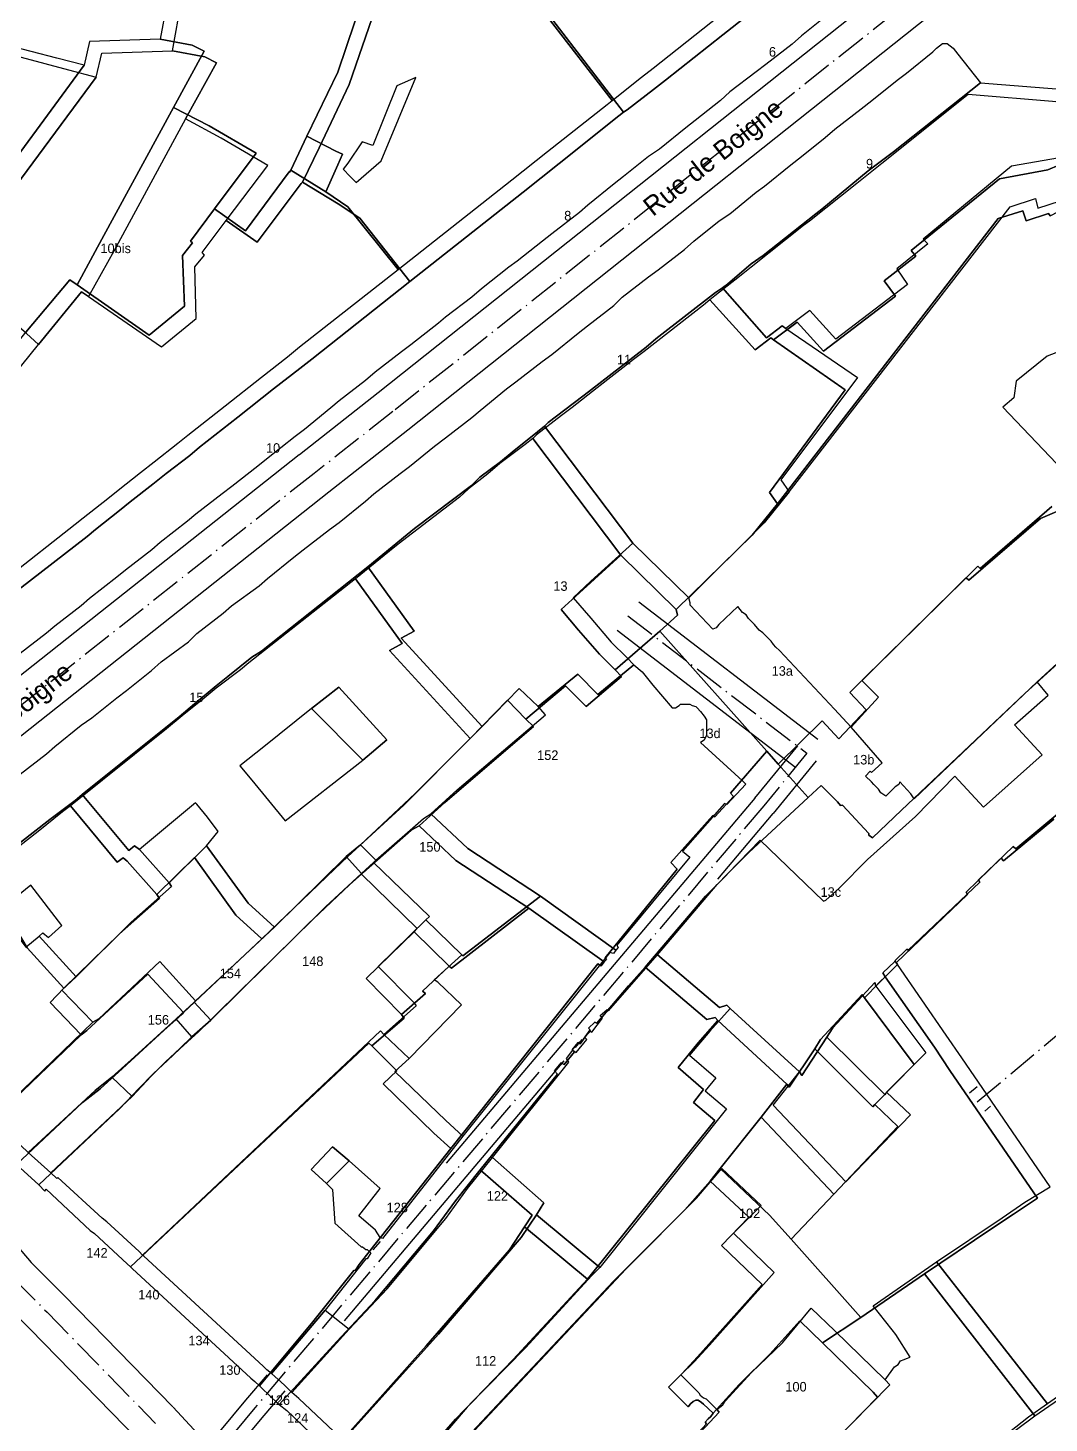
# Model space of a CAD drawing. Header units: metres. Extents: x 1927837 to 1929083, y 4266568 to 4267119.
# Drawn here: x 1927948.6 to 1928034.2, y 4266882.8 to 4266999.7 of the extents above; entities that cross this region are included whole.
import ezdxf
from ezdxf.enums import TextEntityAlignment as Align

# ---------------------------------------------------------------- set-up
doc = ezdxf.new("R2010")
doc.units = ezdxf.units.M
doc.linetypes.add('DASHDOT', pattern=[3.556, 2.54, -0.508, 0, -0.508])
for name, color, linetype in [('BAT_BATI', 8, 'CONTINUOUS'), ('CAD_LIMITE', 94, 'CONTINUOUS'), ('TXT_ADRESSE', 8, 'CONTINUOUS'), ('TXT_VOIE', 7, 'CONTINUOUS'), ('VOI_AXE', 1, 'DASHDOT'), ('VOI_BORDURE', 7, 'CONTINUOUS')]:
    doc.layers.add(name, color=color, linetype=linetype)

msp = doc.modelspace()

# ---------------------------------------------------------------- linework, layer by layer
at = {"layer": 'BAT_BATI'}
for points in [[(1928012.95, 4267026.69), (1928018.34, 4267014.77), (1928017.13, 4267007.27), (1928010.62, 4267002.17), (1928006.82, 4266999.17), (1928002.01, 4266995.37), (1928001.01, 4266994.57), (1927998.8, 4266992.87), (1927998.5, 4266992.67), (1927989.51, 4267004.39), (1928004.13, 4267016.89), (1928009.74, 4267023.99), (1928012.55, 4267027.49)], [(1927975.49, 4266995), (1927977.69, 4267001.4), (1927984.9, 4267003.8), (1927985.3, 4267003.9), (1927989.51, 4267004.39), (1927998.5, 4266992.67), (1927998.1, 4266992.37), (1927993.09, 4266988.38), (1927990.09, 4266985.98), (1927980.58, 4266978.48), (1927976.38, 4266983.79), (1927974.58, 4266984.99), (1927971.58, 4266986.8), (1927972.98, 4266989.7)], [(1927960.68, 4266997.81), (1927963.38, 4266997.31), (1927964.38, 4266996.81), (1927961.77, 4266992.11), (1927955.76, 4266981.01), (1927953.65, 4266977.21), (1927953.05, 4266977.61), (1927949.45, 4266973.21), (1927948.45, 4266974.11), (1927943.45, 4266978.42), (1927941.54, 4266976.72), (1927941.64, 4266975.41), (1927940.24, 4266973.81), (1927937.94, 4266975.72), (1927942.35, 4266980.42), (1927945.55, 4266983.82), (1927954.27, 4266995.62), (1927954.77, 4266997.62)], [(1927951.97, 4266996.22), (1927954.27, 4266995.62), (1927945.55, 4266983.82), (1927942.05, 4266987.22), (1927939.95, 4266989.43), (1927939.75, 4266989.63), (1927945.06, 4266996.33), (1927944.66, 4266996.53), (1927945.57, 4266997.93)], [(1927976.08, 4266986.79), (1927978.18, 4266988.59), (1927981.09, 4266995.59), (1927979.49, 4266994.89), (1927977.48, 4266989.89), (1927976.58, 4266990.19), (1927975.38, 4266988.39), (1927974.98, 4266987.89), (1927975.58, 4266987.29)], [(1928014.1, 4266976.05), (1928012.1, 4266974.55), (1928011.8, 4266974.75), (1928010.49, 4266973.75), (1928006.79, 4266977.96), (1928007.2, 4266978.26), (1928009.2, 4266979.95), (1928010.2, 4266980.65), (1928014.61, 4266984.15), (1928015.11, 4266984.55), (1928019.01, 4266987.75), (1928021.12, 4266989.35), (1928028.43, 4266995.15), (1928035.83, 4266994.54), (1928036.93, 4266992.04), (1928037.83, 4266990.04), (1928035.03, 4266988.84), (1928031.02, 4266988.14), (1928023.61, 4266982.04), (1928024.01, 4266981.64), (1928021.41, 4266979.54), (1928022.31, 4266978.24), (1928016.3, 4266973.64)], [(1927999.27, 4266956.55), (1927991.87, 4266966.36), (1927992.17, 4266966.66), (1927994.28, 4266968.26), (1927995.18, 4266968.96), (1927997.28, 4266970.56), (1928000.39, 4266972.96), (1928001.19, 4266973.66), (1928006.19, 4266977.56), (1928006.79, 4266977.96), (1928010.49, 4266973.75), (1928011.8, 4266974.75), (1928012.1, 4266974.55), (1928018.1, 4266970.44), (1928011.68, 4266961.84), (1928012.38, 4266960.84), (1928010.28, 4266958.24), (1928003.97, 4266951.94)], [(1927989.75, 4266944.35), (1927986.64, 4266941.15), (1927979.85, 4266948.56), (1927980.95, 4266949.16), (1927977.05, 4266954.56), (1927980.36, 4266957.26), (1927980.96, 4266957.76), (1927985.76, 4266961.36), (1927986.46, 4266962.06), (1927988.17, 4266963.36), (1927989.17, 4266964.16), (1927991.27, 4266965.86), (1927991.87, 4266966.36), (1927999.27, 4266956.55), (1927995.76, 4266953.35), (1927994.26, 4266951.95), (1927995.76, 4266950.24), (1927997.46, 4266948.24), (1927998.76, 4266946.94), (1927999.36, 4266946.34), (1927996.35, 4266943.84), (1927994.66, 4266945.54), (1927991.35, 4266942.84)], [(1927963.52, 4266931.16), (1927964.52, 4266932.36), (1927963.62, 4266933.56), (1927962.72, 4266934.66), (1927962.62, 4266934.76), (1927957.91, 4266930.86), (1927957.51, 4266931.17), (1927957.01, 4266930.77), (1927953.11, 4266935.47), (1927961.23, 4266941.97), (1927962.53, 4266943.07), (1927964.33, 4266944.57), (1927965.33, 4266945.37), (1927967.34, 4266946.97), (1927968.14, 4266947.47), (1927977.05, 4266954.56), (1927980.95, 4266949.16), (1927979.85, 4266948.56), (1927986.64, 4266941.15), (1927981.03, 4266935.55), (1927976.43, 4266931.25), (1927975.23, 4266930.25), (1927969.22, 4266924.35), (1927967.02, 4266926.35)], [(1927991.54, 4266926.93), (1927985.43, 4266930.94), (1927982.33, 4266933.84), (1927984.54, 4266935.84), (1927991.95, 4266942.14), (1927991.35, 4266942.84), (1927994.66, 4266945.54), (1927996.35, 4266943.84), (1927999.36, 4266946.34), (1928000.06, 4266945.74), (1928000.96, 4266944.63), (1928002.56, 4266942.73), (1928002.86, 4266942.73), (1928003.16, 4266942.93), (1928003.26, 4266943.03), (1928003.56, 4266943.03), (1928003.76, 4266943.03), (1928004.06, 4266943.03), (1928004.26, 4266942.93), (1928004.56, 4266942.83), (1928004.66, 4266942.73), (1928004.96, 4266942.43), (1928005.26, 4266942.03), (1928005.46, 4266941.73), (1928005.46, 4266941.43), (1928005.46, 4266941.13), (1928005.46, 4266940.83), (1928005.46, 4266940.53), (1928005.46, 4266940.43), (1928005.26, 4266940.03), (1928004.96, 4266939.83), (1928008.46, 4266936.62), (1928008.76, 4266936.32), (1928007.15, 4266934.62), (1928006.95, 4266934.72), (1928003.45, 4266930.72), (1928004.05, 4266930.22), (1927997.94, 4266922.82), (1927998.04, 4266922.62), (1927997.84, 4266922.42)], [(1927978.64, 4266940.05), (1927974.64, 4266944.46), (1927972.33, 4266942.66), (1927968.33, 4266939.46), (1927966.33, 4266937.86), (1927967.33, 4266936.66), (1927970.12, 4266933.25), (1927976.63, 4266938.35)], [(1927972.33, 4266942.66), (1927974.64, 4266944.46), (1927978.64, 4266940.05), (1927976.63, 4266938.35)], [(1927949.5, 4266923.57), (1927949.8, 4266923.87), (1927950.3, 4266923.47), (1927951.4, 4266924.47), (1927948.8, 4266927.87), (1927947.6, 4266926.87), (1927945.5, 4266929.58), (1927946.5, 4266930.38), (1927946.7, 4266930.48), (1927950.41, 4266933.37), (1927952.51, 4266934.97), (1927953.11, 4266935.47), (1927957.01, 4266930.77), (1927957.51, 4266931.17), (1927957.91, 4266930.86), (1927960.41, 4266928.06), (1927960.61, 4266927.76), (1927957.21, 4266924.76), (1927952.6, 4266920.16)], [(1927984.93, 4266922.03), (1927981.93, 4266924.94), (1927982.23, 4266925.24), (1927977.53, 4266929.75), (1927977.73, 4266929.95), (1927981.73, 4266933.44), (1927982.33, 4266933.84), (1927985.43, 4266930.94), (1927991.54, 4266926.93), (1927985.03, 4266921.93)], [(1927959.61, 4266921.46), (1927954.5, 4266916.66), (1927954, 4266916.36), (1927951.4, 4266919.06), (1927952.6, 4266920.16), (1927957.21, 4266924.76), (1927960.61, 4266927.76), (1927960.41, 4266928.06), (1927963.52, 4266931.16), (1927967.02, 4266926.35), (1927969.22, 4266924.35), (1927962.6, 4266918.15)], [(1927975.23, 4266930.25), (1927976.43, 4266931.25), (1927977.73, 4266929.95), (1927977.53, 4266929.75), (1927976.53, 4266928.85)], [(1927942.98, 4266911.16), (1927937.08, 4266917.47), (1927934.78, 4266919.88), (1927934.18, 4266920.48), (1927935.39, 4266921.48), (1927937.49, 4266923.18), (1927938.29, 4266923.78), (1927944, 4266928.38), (1927944.5, 4266928.78), (1927945.5, 4266929.58), (1927947.6, 4266926.87), (1927946.6, 4266926.07), (1927946.1, 4266925.67), (1927948.4, 4266922.67), (1927949.5, 4266923.57), (1927952.6, 4266920.16), (1927951.4, 4266919.06), (1927954, 4266916.36), (1927945.58, 4266908.26)], [(1927957.88, 4266897.14), (1927955.18, 4266899.64), (1927954.78, 4266899.94), (1927951.08, 4266903.35), (1927950.98, 4266903.25), (1927950.48, 4266903.75), (1927957.29, 4266910.15), (1927958.9, 4266911.85), (1927960.1, 4266913.05), (1927961.3, 4266914.15), (1927962.3, 4266915.15), (1927963.9, 4266916.55), (1927973.52, 4266926.05), (1927976.53, 4266928.85), (1927977.53, 4266929.75), (1927982.23, 4266925.24), (1927981.93, 4266924.94), (1927977.92, 4266921.04), (1927980.92, 4266918.03), (1927981.12, 4266917.73), (1927978.41, 4266915.33), (1927978.11, 4266915.63), (1927958.18, 4266896.84)], [(1927983.61, 4266908.12), (1927979.31, 4266912.23), (1927980.51, 4266913.33), (1927984.92, 4266917.83), (1927982.92, 4266919.73), (1927982.62, 4266919.93), (1927984.93, 4266922.03), (1927985.03, 4266921.93), (1927991.54, 4266926.93), (1927997.84, 4266922.42), (1927997.64, 4266922.12), (1927997.34, 4266922.22), (1927985.01, 4266906.82)], [(1927954, 4266916.36), (1927954.5, 4266916.66), (1927959.61, 4266921.46), (1927962.6, 4266918.15), (1927962.5, 4266918.05), (1927961, 4266916.65), (1927957.5, 4266913.45), (1927955.59, 4266911.75), (1927954.19, 4266910.65), (1927948.58, 4266905.45), (1927945.58, 4266908.26)], [(1927991.21, 4266900.21), (1927991.81, 4266901.21), (1927987.51, 4266905.02), (1927993.92, 4266913.02), (1927993.72, 4266913.32), (1927994.23, 4266914.02), (1927994.52, 4266913.82), (1927995.43, 4266914.92), (1927995.23, 4266915.12), (1927995.73, 4266915.62), (1927995.83, 4266915.52), (1927996.73, 4266916.72), (1927996.53, 4266916.92), (1927997.13, 4266917.42), (1927997.23, 4266917.32), (1927999.94, 4266920.42), (1928001.34, 4266922.02), (1928006.54, 4266917.61), (1928007.14, 4266917.81), (1928007.44, 4266917.51), (1928005.74, 4266915.61), (1928004.03, 4266913.61), (1928006.23, 4266911.7), (1928005.33, 4266910.6), (1928007.13, 4266909.1), (1927996.51, 4266895.8)], [(1928015.54, 4266915.1), (1928016.04, 4266915.9), (1928019.55, 4266919.7), (1928019.65, 4266919.4), (1928023.85, 4266913.79), (1928020.54, 4266910.49), (1928020.44, 4266910.29)], [(1927961, 4266916.65), (1927962.5, 4266918.05), (1927963.9, 4266916.55), (1927962.3, 4266915.15)], [(1927968.58, 4266887.22), (1927968.28, 4266887.52), (1927958.28, 4266896.74), (1927958.18, 4266896.84), (1927978.11, 4266915.63), (1927978.41, 4266915.33), (1927980.51, 4266913.33), (1927979.31, 4266912.23), (1927983.61, 4266908.12), (1927985.01, 4266906.82), (1927978.3, 4266898.22), (1927978.1, 4266898.32), (1927977.7, 4266898.92), (1927976.3, 4266900.12), (1927978.1, 4266902.42), (1927975.5, 4266904.73), (1927974.1, 4266905.93), (1927972.3, 4266904.03), (1927973.6, 4266902.83), (1927974.1, 4266902.33), (1927974.3, 4266899.52), (1927976.5, 4266897.52), (1927976.6, 4266897.52), (1927976.9, 4266897.32), (1927977, 4266897.32), (1927977.3, 4266897.02), (1927977, 4266896.52), (1927976.9, 4266896.52), (1927973.49, 4266892.22), (1927968.98, 4266886.92)], [(1928011.03, 4266909.4), (1928013.24, 4266912.2), (1928013.44, 4266911.9), (1928015.54, 4266915.1), (1928020.44, 4266910.29), (1928020.54, 4266910.49), (1928022.54, 4266908.59), (1928017.13, 4266902.99)], [(1927950.48, 4266903.75), (1927948.58, 4266905.45), (1927954.19, 4266910.65), (1927955.59, 4266911.75), (1927957.29, 4266910.15)], [(1927972.3, 4266904.03), (1927974.1, 4266905.93), (1927975.5, 4266904.73), (1927973.6, 4266902.83)], [(1927974.68, 4266881.61), (1927971.28, 4266884.82), (1927970.68, 4266885.32), (1927975.49, 4266890.62), (1927978.69, 4266894.02), (1927983.6, 4266899.92), (1927985.41, 4266902.42), (1927987.51, 4266905.02), (1927991.81, 4266901.21), (1927991.21, 4266900.21), (1927989.91, 4266898.31), (1927982.99, 4266890.21), (1927974.98, 4266881.31)], [(1927978.88, 4266877.5), (1927974.98, 4266881.31), (1927982.99, 4266890.21), (1927989.91, 4266898.31), (1927991.21, 4266900.21), (1927996.51, 4266895.8), (1927995.81, 4266895.1), (1927990.3, 4266889.1), (1927985.39, 4266884.1), (1927983.09, 4266881.4), (1927979.28, 4266877.3)], [(1928016.01, 4266881.07), (1928020.82, 4266885.97), (1928020.42, 4266886.37), (1928021.22, 4266887.47), (1928021.52, 4266887.67), (1928021.72, 4266887.97), (1928022.02, 4266888.07), (1928022.22, 4266888.17), (1928022.52, 4266888.27), (1928021.32, 4266890.17), (1928021.02, 4266890.57), (1928019.42, 4266892.58), (1928024.73, 4266896.27), (1928034.03, 4266884.36), (1928032.43, 4266883.26), (1928029.92, 4266881.26), (1928029.22, 4266880.76), (1928022.51, 4266874.86)], [(1927970.08, 4266885.92), (1927968.98, 4266886.92), (1927973.49, 4266892.22), (1927975.49, 4266890.62), (1927970.68, 4266885.32)], [(1928016.22, 4266890.48), (1928020.42, 4266886.37), (1928020.82, 4266885.97), (1928016.01, 4266881.07), (1928012.4, 4266877.37), (1928009.3, 4266874.47), (1928007.8, 4266875.68), (1928007.4, 4266875.98), (1928007.3, 4266877.88), (1928006.1, 4266878.88), (1928002.9, 4266875.08), (1928005.09, 4266873.08), (1927995.88, 4266861.98), (1927989.98, 4266867.29), (1927994.39, 4266872.09), (1928000.9, 4266878.68), (1928001.4, 4266878.18), (1928006.51, 4266883.68), (1928006.31, 4266883.88), (1928006.81, 4266884.28), (1928007.01, 4266884.58), (1928009.21, 4266886.98), (1928011.82, 4266889.48), (1928014.22, 4266892.38)]]:
    msp.add_lwpolyline(points, close=True, dxfattribs=at)
for points in [[(1927947.83, 4266952.69), (1927953.53, 4266957.09), (1927954.24, 4266957.69), (1927956.24, 4266959.29), (1927957.14, 4266959.99), (1927959.04, 4266961.49), (1927960.14, 4266962.39), (1927962.15, 4266963.89), (1927962.95, 4266964.59), (1927966.15, 4266967.09), (1927969.16, 4266969.48), (1927971.36, 4266971.18), (1927972.36, 4266971.98), (1927980.58, 4266978.48), (1927990.09, 4266985.98), (1927993.09, 4266988.38), (1927998.1, 4266992.37), (1927998.5, 4266992.67), (1927998.8, 4266992.87), (1928001.01, 4266994.57), (1928002.01, 4266995.37), (1928006.82, 4266999.17), (1928010.62, 4267002.17)], [(1928015.52, 4267000.76), (1928013.42, 4266999.07), (1928012.62, 4266998.37), (1928010.42, 4266996.67), (1928009.61, 4266996.07), (1928007.41, 4266994.37), (1928006.61, 4266993.67), (1928004.51, 4266991.97), (1928003.71, 4266991.37), (1928001.5, 4266989.57), (1928000.6, 4266988.97), (1927998.5, 4266987.27), (1927997.7, 4266986.67), (1927995.49, 4266984.87), (1927994.79, 4266984.27), (1927992.49, 4266982.47), (1927991.69, 4266981.87), (1927989.58, 4266980.17), (1927988.88, 4266979.67), (1927986.58, 4266977.87), (1927985.78, 4266977.17), (1927983.57, 4266975.48), (1927982.97, 4266974.98), (1927980.67, 4266973.18), (1927979.87, 4266972.58), (1927977.67, 4266970.88), (1927976.86, 4266970.18), (1927974.66, 4266968.48), (1927973.96, 4266967.88), (1927971.76, 4266966.08), (1927970.96, 4266965.48), (1927968.55, 4266963.58), (1927967.85, 4266962.98), (1927965.65, 4266961.28), (1927964.85, 4266960.68), (1927962.64, 4266958.98), (1927961.94, 4266958.38), (1927959.64, 4266956.58), (1927958.94, 4266955.98), (1927956.73, 4266954.28), (1927956.03, 4266953.68), (1927953.73, 4266951.89), (1927953.03, 4266951.28), (1927950.83, 4266949.59), (1927950.12, 4266948.99), (1927947.92, 4266947.29)], [(1927977.69, 4267001.4), (1927975.49, 4266995), (1927972.98, 4266989.7), (1927971.58, 4266986.8), (1927971.48, 4266986.69), (1927967.77, 4266981.79), (1927965.17, 4266983.6), (1927968.68, 4266988.2), (1927964.77, 4266990.5), (1927961.77, 4266992.11), (1927964.38, 4266996.81), (1927963.38, 4266997.31), (1927960.68, 4266997.81), (1927961.18, 4267000.62)], [(1927947.91, 4266937.18), (1927950.11, 4266938.88), (1927950.82, 4266939.48), (1927953.02, 4266941.28), (1927953.92, 4266941.88), (1927956.02, 4266943.58), (1927956.82, 4266944.18), (1927958.93, 4266945.87), (1927959.73, 4266946.58), (1927962.03, 4266948.27), (1927962.73, 4266948.97), (1927964.94, 4266950.67), (1927965.64, 4266951.27), (1927967.94, 4266952.97), (1927968.64, 4266953.57), (1927970.85, 4266955.37), (1927971.65, 4266955.97), (1927973.85, 4266957.67), (1927974.65, 4266958.27), (1927976.85, 4266960.07), (1927977.56, 4266960.67), (1927979.76, 4266962.37), (1927980.56, 4266962.97), (1927982.66, 4266964.67), (1927983.57, 4266965.37), (1927985.77, 4266967.07), (1927986.47, 4266967.67), (1927988.67, 4266969.47), (1927989.47, 4266970.07), (1927991.68, 4266971.76), (1927992.48, 4266972.36), (1927994.68, 4266974.16), (1927995.48, 4266974.76), (1927997.69, 4266976.46), (1927998.39, 4266977.16), (1928000.59, 4266978.86), (1928001.39, 4266979.46), (1928003.6, 4266981.16), (1928004.4, 4266981.86), (1928006.5, 4266983.56), (1928007.4, 4266984.16), (1928009.6, 4266985.96), (1928010.31, 4266986.46), (1928012.51, 4266988.26), (1928013.41, 4266988.96), (1928015.41, 4266990.56), (1928016.22, 4266991.26), (1928018.42, 4266992.96), (1928019.32, 4266993.66), (1928021.42, 4266995.35), (1928022.22, 4266995.95), (1928024.43, 4266997.75), (1928024.73, 4266998.05), (1928025.23, 4266998.45), (1928025.63, 4266998.45), (1928026.13, 4266998.05), (1928026.53, 4266997.55), (1928028.43, 4266995.15), (1928021.12, 4266989.35), (1928019.01, 4266987.75), (1928015.11, 4266984.55), (1928014.61, 4266984.15), (1928010.2, 4266980.65), (1928009.2, 4266979.95), (1928007.2, 4266978.26), (1928006.79, 4266977.96), (1928006.19, 4266977.56), (1928001.19, 4266973.66), (1928000.39, 4266972.96), (1927997.28, 4266970.56), (1927995.18, 4266968.96), (1927994.28, 4266968.26), (1927992.17, 4266966.66), (1927991.87, 4266966.36), (1927991.27, 4266965.86), (1927989.17, 4266964.16), (1927988.17, 4266963.36), (1927986.46, 4266962.06), (1927985.76, 4266961.36), (1927980.96, 4266957.76), (1927980.36, 4266957.26), (1927977.05, 4266954.56), (1927968.14, 4266947.47), (1927967.34, 4266946.97), (1927965.33, 4266945.37), (1927964.33, 4266944.57), (1927962.53, 4266943.07), (1927961.23, 4266941.97), (1927953.11, 4266935.47), (1927952.51, 4266934.97), (1927950.41, 4266933.37), (1927946.7, 4266930.48)], [(1927947.34, 4266970.61), (1927949.45, 4266973.21), (1927953.05, 4266977.61), (1927953.65, 4266977.21), (1927959.75, 4266973), (1927962.66, 4266975.39), (1927962.56, 4266979.7), (1927963.36, 4266980.7), (1927963.16, 4266980.9), (1927965.17, 4266983.6), (1927967.77, 4266981.79), (1927971.48, 4266986.69), (1927971.58, 4266986.8), (1927974.58, 4266984.99), (1927976.38, 4266983.79), (1927980.58, 4266978.48), (1927972.36, 4266971.98), (1927971.36, 4266971.18), (1927969.16, 4266969.48), (1927966.15, 4266967.09), (1927962.95, 4266964.59), (1927962.15, 4266963.89), (1927960.14, 4266962.39), (1927959.04, 4266961.49), (1927957.14, 4266959.99), (1927956.24, 4266959.29), (1927954.24, 4266957.69), (1927953.53, 4266957.09), (1927947.83, 4266952.69)], [(1928034.4, 4266959.61), (1928028.39, 4266954.42), (1928028.19, 4266954.62), (1928018.47, 4266945.02), (1928019.87, 4266943.62), (1928017.57, 4266941.12), (1928016.17, 4266942.62), (1928011.57, 4266947.53), (1928011.27, 4266947.83), (1928011.07, 4266948.03), (1928010.87, 4266948.33), (1928010.37, 4266948.83), (1928010.17, 4266949.03), (1928009.87, 4266949.23), (1928009.47, 4266949.73), (1928009.17, 4266950.03), (1928008.97, 4266950.23), (1928008.77, 4266950.53), (1928008.47, 4266950.73), (1928008.07, 4266951.23), (1928006.47, 4266949.73), (1928006.27, 4266949.43), (1928005.97, 4266949.33), (1928004.07, 4266951.34), (1928004.07, 4266951.54), (1928003.97, 4266951.94), (1928010.28, 4266958.24), (1928012.38, 4266960.84), (1928030.92, 4266984.74), (1928033.02, 4266985.44), (1928033.22, 4266984.64), (1928035.12, 4266985.23)], [(1928044.12, 4266976.12), (1928034.01, 4266972.23), (1928031.41, 4266970.13), (1928031.21, 4266968.73), (1928030.3, 4266967.93), (1928034.8, 4266963.22)], [(1928039.9, 4266951.1), (1928033.18, 4266944.9), (1928022.87, 4266935.11), (1928022.57, 4266935.51), (1928021.67, 4266936.51), (1928021.57, 4266936.31), (1928021.27, 4266936.11), (1928021.07, 4266935.91), (1928020.87, 4266935.71), (1928020.67, 4266935.51), (1928020.47, 4266935.31), (1928020.07, 4266935.61), (1928019.87, 4266935.91), (1928019.67, 4266936.11), (1928019.47, 4266936.31), (1928019.27, 4266936.51), (1928018.77, 4266937.01), (1928019.17, 4266937.41), (1928019.27, 4266937.31), (1928020.17, 4266938.11), (1928017.57, 4266941.12), (1928019.87, 4266943.62), (1928018.47, 4266945.02), (1928028.19, 4266954.62), (1928028.39, 4266954.42), (1928034.4, 4266959.61)], [(1928035.58, 4266934.39), (1928031.37, 4266930.9), (1928031.17, 4266931.1), (1928028.26, 4266928.3), (1928028.37, 4266928.1), (1928022.36, 4266922.4), (1928022.25, 4266922.5), (1928021.25, 4266921.5), (1928021.45, 4266921.2), (1928021.05, 4266920.8), (1928020.05, 4266919.8), (1928019.65, 4266919.4), (1928019.55, 4266919.7), (1928016.04, 4266915.9), (1928015.54, 4266915.1), (1928013.44, 4266911.9), (1928013.24, 4266912.2), (1928007.44, 4266917.51), (1928007.14, 4266917.81), (1928006.54, 4266917.61), (1928001.34, 4266922.02), (1928006.35, 4266927.92), (1928009.95, 4266931.62), (1928015.25, 4266926.51), (1928015.45, 4266926.61), (1928016.56, 4266927.61), (1928018.96, 4266930.01), (1928022.97, 4266933.61), (1928026.27, 4266937), (1928028.67, 4266934.4), (1928033.58, 4266938.8), (1928031.28, 4266941.3), (1928034.08, 4266943.8), (1928033.18, 4266944.9), (1928039.9, 4266951.1)], [(1928038.73, 4266887.66), (1928034.03, 4266884.36), (1928024.73, 4266896.27), (1928030.24, 4266899.97), (1928032.14, 4266901.27), (1928034.25, 4266902.57), (1928026.85, 4266913.39), (1928025.55, 4266915.29), (1928021.45, 4266921.2), (1928021.25, 4266921.5), (1928022.25, 4266922.5), (1928022.36, 4266922.4), (1928028.37, 4266928.1), (1928028.26, 4266928.3), (1928031.17, 4266931.1), (1928031.37, 4266930.9), (1928035.58, 4266934.39)], [(1927984.29, 4266880.3), (1927998.71, 4266895.7), (1928004.62, 4266901.6), (1928006.73, 4266904.1), (1928010.02, 4266900.99), (1928007.72, 4266898.69), (1928011.12, 4266895.39), (1928005.71, 4266889.29), (1928004.41, 4266887.89), (1928003.31, 4266886.79), (1928004.81, 4266885.28), (1928004.91, 4266885.08), (1928005.21, 4266884.88), (1928005.41, 4266884.78), (1928006.31, 4266883.88), (1928006.51, 4266883.68), (1928001.4, 4266878.18)]]:
    msp.add_lwpolyline(points, dxfattribs=at)
at = {"layer": 'CAD_LIMITE'}
for points in [[(1928008.75, 4267024.99), (1928003.16, 4267017.92), (1927988.47, 4267005.42), (1927997.55, 4266993.65), (1927997.8, 4266993.86), (1928000, 4266995.6), (1928000.99, 4266996.38), (1928005.82, 4267000.2), (1928009.6, 4267003.17), (1928016.1, 4267008.29), (1928017.37, 4267015.79), (1928011.89, 4267027.72), (1928011.53, 4267028.51), (1928008.75, 4267024.99)], [(1927988.47, 4267005.42), (1927984.29, 4267004.88), (1927983.89, 4267004.76), (1927976.66, 4267002.35), (1927974.53, 4266996.04), (1927971.95, 4266990.67), (1927974.38, 4266989.42), (1927974.93, 4266989.15), (1927974.54, 4266988.27), (1927973.54, 4266986), (1927975.37, 4266984.74), (1927979.6, 4266979.49), (1927989.13, 4266987.01), (1927992.13, 4266989.37), (1927997.13, 4266993.33), (1927997.55, 4266993.65), (1927988.47, 4267005.42)], [(1927960.18, 4267001.65), (1927959.65, 4266998.8), (1927962.33, 4266998.3), (1927963.33, 4266997.79), (1927960.78, 4266993.06), (1927963.77, 4266991.52), (1927967.69, 4266989.24), (1927964.21, 4266984.56), (1927966.8, 4266982.74), (1927970.45, 4266987.67), (1927970.49, 4266987.64), (1927970.59, 4266987.81), (1927971.95, 4266990.67), (1927974.53, 4266996.04), (1927976.66, 4267002.35)], [(1927944.95, 4266969.82), (1927946.36, 4266971.62), (1927948.39, 4266974.24), (1927952.09, 4266978.61), (1927952.7, 4266978.19), (1927954.77, 4266982.02), (1927960.78, 4266993.06), (1927963.33, 4266997.79), (1927962.33, 4266998.3), (1927959.65, 4266998.8), (1927953.73, 4266998.61), (1927953.28, 4266996.61), (1927944.55, 4266984.78), (1927941.33, 4266981.4), (1927936.93, 4266976.76), (1927939.21, 4266974.79), (1927944.95, 4266969.82)], [(1927938.99, 4266990.38), (1927941.09, 4266988.26), (1927944.55, 4266984.78), (1927953.28, 4266996.61), (1927951, 4266997.21), (1927944.51, 4266998.89), (1927943.69, 4266997.54), (1927944.09, 4266997.31), (1927938.76, 4266990.62), (1927938.99, 4266990.38)], [(1928005.74, 4266976.94), (1928009.53, 4266972.75), (1928010.85, 4266973.76), (1928011.07, 4266973.58), (1928013.06, 4266975.08), (1928015.26, 4266972.64), (1928021.28, 4266977.24), (1928020.35, 4266978.53), (1928023, 4266980.61), (1928022.62, 4266981.08), (1928030.02, 4266987.09), (1928034.06, 4266987.83), (1928036.84, 4266989.03), (1928035.92, 4266991.05), (1928034.79, 4266993.55), (1928027.38, 4266994.17), (1928020.16, 4266988.37), (1928018.04, 4266986.71), (1928014.07, 4266983.54), (1928013.59, 4266983.18), (1928009.19, 4266979.69), (1928008.22, 4266978.91), (1928006.15, 4266977.28), (1928005.74, 4266976.94)], [(1927960.78, 4266993.06), (1927954.77, 4266982.02), (1927952.7, 4266978.19), (1927958.74, 4266973.99), (1927961.7, 4266976.4), (1927961.53, 4266980.66), (1927962.35, 4266981.73), (1927962.19, 4266981.87), (1927964.21, 4266984.56), (1927967.69, 4266989.24), (1927963.77, 4266991.52), (1927960.78, 4266993.06)], [(1927971.95, 4266990.67), (1927970.59, 4266987.81), (1927973.54, 4266986), (1927974.54, 4266988.27), (1927974.93, 4266989.15), (1927974.38, 4266989.42), (1927971.95, 4266990.67)], [(1928038.18, 4266986.03), (1928036.84, 4266989.03), (1928034.06, 4266987.83), (1928030.02, 4266987.09), (1928022.62, 4266981.08), (1928023, 4266980.61), (1928020.35, 4266978.53), (1928021.28, 4266977.24), (1928015.26, 4266972.64), (1928013.06, 4266975.08), (1928011.07, 4266973.58), (1928017.07, 4266969.39), (1928010.72, 4266960.79), (1928011.4, 4266959.84), (1928029.9, 4266983.76), (1928031.97, 4266984.41), (1928032.25, 4266983.57), (1928034.13, 4266984.18), (1928034.27, 4266983.99), (1928038.18, 4266986.03)], [(1927946.85, 4266953.67), (1927952.52, 4266958.13), (1927953.19, 4266958.67), (1927955.25, 4266960.28), (1927956.14, 4266960.99), (1927958, 4266962.45), (1927959.14, 4266963.35), (1927961.13, 4266964.91), (1927961.97, 4266965.58), (1927965.11, 4266968.06), (1927968.14, 4266970.46), (1927970.31, 4266972.16), (1927971.34, 4266972.99), (1927979.6, 4266979.49), (1927975.37, 4266984.74), (1927973.54, 4266986), (1927970.59, 4266987.81), (1927970.49, 4266987.64), (1927970.45, 4266987.67), (1927966.8, 4266982.74), (1927964.21, 4266984.56), (1927962.19, 4266981.87), (1927962.35, 4266981.73), (1927961.53, 4266980.66), (1927961.7, 4266976.4), (1927958.74, 4266973.99), (1927952.7, 4266978.19), (1927952.09, 4266978.61), (1927948.39, 4266974.24)], [(1928034.27, 4266983.99), (1928034.13, 4266984.18), (1928032.25, 4266983.57), (1928031.97, 4266984.41), (1928029.9, 4266983.76), (1928011.4, 4266959.84), (1928009.27, 4266957.22), (1928002.91, 4266950.97), (1928003.02, 4266950.51), (1928001.54, 4266949.16), (1928010.52, 4266939.1)], [(1928011.4, 4266959.84), (1928010.72, 4266960.79), (1928017.07, 4266969.39), (1928011.07, 4266973.58), (1928010.85, 4266973.76), (1928009.53, 4266972.75), (1928005.74, 4266976.94), (1928005.21, 4266976.5), (1928000.23, 4266972.62), (1927999.34, 4266971.95), (1927996.28, 4266969.57), (1927994.18, 4266967.91), (1927993.3, 4266967.25), (1927991.21, 4266965.63), (1927990.89, 4266965.32), (1927998.26, 4266955.52), (1928002.91, 4266950.97), (1928009.27, 4266957.22), (1928011.4, 4266959.84)], [(1927990.3, 4266941.79), (1927993.64, 4266944.58), (1927995.36, 4266942.83), (1927998.33, 4266945.37), (1927997.78, 4266945.92), (1927996.49, 4266947.24), (1927994.73, 4266949.25), (1927993.27, 4266950.98), (1927994.79, 4266952.38), (1927998.26, 4266955.52), (1927990.89, 4266965.32), (1927990.26, 4266964.82), (1927988.11, 4266963.21), (1927987.12, 4266962.34), (1927985.5, 4266961.08), (1927984.73, 4266960.4), (1927979.97, 4266956.74), (1927979.31, 4266956.22), (1927976.03, 4266953.54), (1927979.95, 4266948.11), (1927978.88, 4266947.53), (1927985.63, 4266940.17), (1927988.76, 4266943.36), (1927990.3, 4266941.79)], [(1928010.52, 4266939.1), (1928011.47, 4266938), (1928015.14, 4266941.65), (1928016.53, 4266940.13), (1928018.84, 4266942.56), (1928017.47, 4266944.01), (1928027.21, 4266953.62), (1928027.43, 4266953.44), (1928033.44, 4266958.61), (1928042.94, 4266962.7)], [(1928042.94, 4266962.7), (1928033.44, 4266958.61), (1928027.43, 4266953.44), (1928027.21, 4266953.62), (1928017.47, 4266944.01), (1928018.84, 4266942.56), (1928016.53, 4266940.13), (1928015.14, 4266941.65), (1928011.47, 4266938)], [(1928002.91, 4266950.97), (1927998.26, 4266955.52), (1927994.79, 4266952.38), (1927993.27, 4266950.98), (1927994.73, 4266949.25), (1927996.49, 4266947.24), (1927997.78, 4266945.92), (1928001.54, 4266949.16), (1928003.02, 4266950.51), (1928002.91, 4266950.97)], [(1927985.63, 4266940.17), (1927978.88, 4266947.53), (1927979.95, 4266948.11), (1927976.03, 4266953.54), (1927967.09, 4266946.5), (1927966.38, 4266945.92), (1927964.33, 4266944.38), (1927963.33, 4266943.53), (1927961.49, 4266942.06), (1927960.19, 4266940.96), (1927952.12, 4266934.52), (1927956.04, 4266929.79), (1927956.55, 4266930.16), (1927956.87, 4266929.88), (1927959.37, 4266927.07), (1927962.53, 4266930.19), (1927965.98, 4266925.34), (1927968.16, 4266923.36), (1927974.26, 4266929.2), (1927975.38, 4266930.26), (1927980.07, 4266934.57), (1927985.63, 4266940.17)], [(1928010.52, 4266939.1), (1928001.54, 4266949.16), (1927997.78, 4266945.92), (1927998.33, 4266945.37), (1927995.36, 4266942.83), (1927993.64, 4266944.58), (1927990.3, 4266941.79), (1927990.94, 4266941.16), (1927983.51, 4266934.79), (1927981.36, 4266932.84), (1927984.43, 4266929.92), (1927990.55, 4266925.92), (1927996.86, 4266921.43), (1927997.07, 4266921.63), (1927996.95, 4266921.77), (1928003, 4266929.19), (1928002.46, 4266929.75), (1928005.98, 4266933.71), (1928006.14, 4266933.6), (1928007.7, 4266935.3), (1928007.45, 4266935.58), (1928010.52, 4266939.1)], [(1928038.89, 4266950.09), (1928032.16, 4266943.95), (1928021.81, 4266934.15), (1928019.36, 4266931.82), (1928019.07, 4266932.05), (1928019.07, 4266932.18), (1928016.86, 4266934.56), (1928016.69, 4266934.53), (1928016.44, 4266934.86), (1928015.06, 4266936.23), (1928013.96, 4266935.22), (1928008.99, 4266930.6), (1928005.37, 4266926.93), (1928000.31, 4266920.99), (1928005.49, 4266916.6), (1928006.17, 4266916.77), (1928006.4, 4266916.52)], [(1928011.47, 4266938), (1928013.96, 4266935.22), (1928015.06, 4266936.23), (1928016.44, 4266934.86), (1928016.69, 4266934.53), (1928016.86, 4266934.56), (1928019.07, 4266932.18), (1928019.07, 4266932.05), (1928019.36, 4266931.82), (1928021.81, 4266934.15), (1928032.16, 4266943.95), (1928038.89, 4266950.09)], [(1927949.48, 4266902.74), (1927956.26, 4266909.12), (1927957.85, 4266910.82), (1927959.1, 4266912.07), (1927960.27, 4266913.15), (1927961.31, 4266914.14), (1927962.88, 4266915.59), (1927972.48, 4266925.02), (1927975.53, 4266927.88), (1927976.54, 4266928.78), (1927976.69, 4266928.96), (1927980.69, 4266932.47), (1927981.36, 4266932.84), (1927983.51, 4266934.79), (1927990.94, 4266941.16), (1927990.3, 4266941.79), (1927988.76, 4266943.36), (1927985.63, 4266940.17), (1927980.07, 4266934.57), (1927975.38, 4266930.26), (1927974.26, 4266929.2), (1927968.16, 4266923.36), (1927961.61, 4266917.17), (1927961.49, 4266917.04), (1927959.96, 4266915.67), (1927956.49, 4266912.49), (1927954.62, 4266910.77), (1927953.14, 4266909.63), (1927947.61, 4266904.44), (1927949.48, 4266902.74)], [(1928010.52, 4266939.1), (1928007.45, 4266935.58), (1928007.7, 4266935.3), (1928006.14, 4266933.6), (1928005.98, 4266933.71), (1928002.46, 4266929.75), (1928003, 4266929.19), (1927996.95, 4266921.77), (1927997.07, 4266921.63), (1927996.86, 4266921.43), (1927996.63, 4266921.1), (1927996.35, 4266921.25), (1927984.03, 4266905.79), (1927977.25, 4266897.23), (1927976.33, 4266896.04), (1927976.02, 4266895.57), (1927975.89, 4266895.56), (1927972.44, 4266891.25), (1927967.98, 4266885.88), (1927969.02, 4266884.88), (1927969.63, 4266884.3), (1927974.47, 4266889.6), (1927977.64, 4266893.01), (1927982.56, 4266898.88), (1927984.4, 4266901.39), (1927986.48, 4266903.99), (1927992.95, 4266912.02), (1927992.7, 4266912.29), (1927993.26, 4266912.96), (1927993.53, 4266912.81), (1927994.39, 4266913.87), (1927994.18, 4266914.06), (1927994.68, 4266914.66), (1927994.85, 4266914.56), (1927995.71, 4266915.73), (1927995.55, 4266915.87), (1927996.08, 4266916.36), (1927996.26, 4266916.3), (1927998.9, 4266919.42), (1928000.31, 4266920.99), (1928005.37, 4266926.93), (1928008.99, 4266930.6), (1928013.96, 4266935.22), (1928011.47, 4266938), (1928010.52, 4266939.1)], [(1927951.56, 4266919.21), (1927956.23, 4266923.78), (1927959.59, 4266926.73), (1927959.37, 4266927.07), (1927956.87, 4266929.88), (1927956.55, 4266930.16), (1927956.04, 4266929.79), (1927952.12, 4266934.52), (1927951.47, 4266934.02), (1927949.43, 4266932.37), (1927945.67, 4266929.45), (1927945.51, 4266929.33), (1927944.46, 4266928.57), (1927946.55, 4266925.91), (1927948.51, 4266922.59), (1927951.56, 4266919.21)], [(1927976.54, 4266928.78), (1927981.2, 4266924.22), (1927980.94, 4266923.95), (1927983.89, 4266921.06), (1927984.06, 4266920.91), (1927990.55, 4266925.92), (1927984.43, 4266929.92), (1927981.36, 4266932.84), (1927980.69, 4266932.47), (1927976.69, 4266928.96), (1927976.54, 4266928.78)], [(1928006.4, 4266916.52), (1928012.18, 4266911.17), (1928012.39, 4266910.93), (1928014.52, 4266914.14), (1928015, 4266914.92), (1928018.5, 4266918.68), (1928018.69, 4266918.4), (1928019.06, 4266918.78), (1928020.02, 4266919.77), (1928020.43, 4266920.17), (1928020.22, 4266920.5), (1928021.23, 4266921.47), (1928021.35, 4266921.34), (1928027.33, 4266927.08), (1928027.23, 4266927.28), (1928030.15, 4266930.11), (1928030.35, 4266929.9), (1928034.58, 4266933.38)], [(1928034.58, 4266933.38), (1928030.35, 4266929.9), (1928030.15, 4266930.11), (1928027.23, 4266927.28), (1928027.33, 4266927.08), (1928021.35, 4266921.34), (1928021.23, 4266921.47), (1928020.22, 4266920.5), (1928020.43, 4266920.17)], [(1927968.16, 4266923.36), (1927965.98, 4266925.34), (1927962.53, 4266930.19), (1927959.37, 4266927.07), (1927959.59, 4266926.73), (1927956.23, 4266923.78), (1927951.56, 4266919.21), (1927950.43, 4266918.03), (1927953.04, 4266915.32), (1927953.49, 4266915.68), (1927958.61, 4266920.4), (1927961.61, 4266917.17), (1927968.16, 4266923.36)], [(1927944.59, 4266907.24), (1927953.04, 4266915.32), (1927950.43, 4266918.03), (1927951.56, 4266919.21), (1927948.51, 4266922.59), (1927946.55, 4266925.91), (1927944.46, 4266928.57), (1927943.46, 4266927.75), (1927943.01, 4266927.39), (1927937.29, 4266922.79), (1927936.51, 4266922.18), (1927934.38, 4266920.45), (1927933.2, 4266919.51), (1927933.77, 4266918.92), (1927936.1, 4266916.42), (1927941.97, 4266910.16), (1927944.59, 4266907.24)], [(1927949.48, 4266902.74), (1927949.97, 4266902.21), (1927950.1, 4266902.38), (1927953.79, 4266898.9), (1927954.15, 4266898.65), (1927956.87, 4266896.1), (1927957.17, 4266895.85), (1927977.13, 4266914.61), (1927977.38, 4266914.38), (1927980.1, 4266916.72), (1927979.88, 4266917), (1927976.91, 4266920.04), (1927980.94, 4266923.95), (1927981.2, 4266924.22), (1927976.54, 4266928.78), (1927975.53, 4266927.88), (1927972.48, 4266925.02), (1927962.88, 4266915.59), (1927961.31, 4266914.14), (1927960.27, 4266913.15), (1927959.1, 4266912.07), (1927957.85, 4266910.82), (1927956.26, 4266909.12), (1927949.48, 4266902.74)], [(1927984.03, 4266905.79), (1927996.35, 4266921.25), (1927996.63, 4266921.1), (1927996.86, 4266921.43), (1927990.55, 4266925.92), (1927984.06, 4266920.91), (1927983.89, 4266921.06), (1927981.63, 4266918.98), (1927981.88, 4266918.78), (1927979.88, 4266917), (1927980.1, 4266916.72), (1927977.38, 4266914.38), (1927979.48, 4266912.28), (1927978.34, 4266911.19), (1927982.6, 4266907.07), (1927984.03, 4266905.79)], [(1927983.89, 4266921.06), (1927980.94, 4266923.95), (1927976.91, 4266920.04), (1927979.88, 4266917), (1927981.88, 4266918.78), (1927981.63, 4266918.98), (1927983.89, 4266921.06)], [(1928006.4, 4266916.52), (1928006.17, 4266916.77), (1928005.49, 4266916.6), (1928000.31, 4266920.99), (1927998.9, 4266919.42), (1927996.26, 4266916.3), (1927996.08, 4266916.36), (1927995.55, 4266915.87), (1927995.71, 4266915.73), (1927994.85, 4266914.56), (1927994.68, 4266914.66), (1927994.18, 4266914.06), (1927994.39, 4266913.87), (1927993.53, 4266912.81), (1927993.26, 4266912.96), (1927992.7, 4266912.29), (1927992.95, 4266912.02), (1927986.48, 4266903.99), (1927990.84, 4266900.19), (1927990.2, 4266899.21), (1927995.48, 4266894.83), (1928006.16, 4266908.13), (1928004.36, 4266909.63), (1928005.21, 4266910.73), (1928003.07, 4266912.58), (1928004.75, 4266914.64), (1928006.4, 4266916.52)], [(1927961.61, 4266917.17), (1927958.61, 4266920.4), (1927953.49, 4266915.68), (1927953.04, 4266915.32), (1927944.59, 4266907.24), (1927947.61, 4266904.44), (1927953.14, 4266909.63), (1927954.62, 4266910.77), (1927956.49, 4266912.49), (1927959.96, 4266915.67), (1927961.49, 4266917.04), (1927961.61, 4266917.17)], [(1928018.69, 4266918.4), (1928022.87, 4266912.82), (1928019.57, 4266909.47), (1928021.49, 4266907.61), (1928016.12, 4266901.96), (1928012.54, 4266898.17), (1928018.39, 4266891.6), (1928023.72, 4266895.26), (1928029.28, 4266899), (1928031.18, 4266900.27), (1928033.21, 4266901.61), (1928025.86, 4266912.33), (1928024.56, 4266914.28), (1928020.43, 4266920.17), (1928020.02, 4266919.77), (1928019.06, 4266918.78), (1928018.69, 4266918.4)], [(1928020.43, 4266920.17), (1928024.56, 4266914.28), (1928025.86, 4266912.33), (1928033.21, 4266901.61), (1928031.18, 4266900.27), (1928029.28, 4266899), (1928023.72, 4266895.26), (1928032.97, 4266883.35), (1928037.74, 4266886.67)], [(1928014.52, 4266914.14), (1928019.39, 4266909.27), (1928019.57, 4266909.47), (1928022.87, 4266912.82), (1928018.69, 4266918.4), (1928018.5, 4266918.68), (1928015, 4266914.92), (1928014.52, 4266914.14)], [(1928006.4, 4266916.52), (1928004.75, 4266914.64), (1928003.07, 4266912.58), (1928005.21, 4266910.73), (1928004.36, 4266909.63), (1928006.16, 4266908.13), (1927995.48, 4266894.83), (1927994.78, 4266894.06), (1927989.25, 4266888.08), (1927984.42, 4266883.08), (1927982.06, 4266880.39), (1927978.23, 4266876.26), (1927979.24, 4266875.2), (1927979.65, 4266875.59), (1927979.75, 4266875.5), (1927983.24, 4266879.29), (1927997.66, 4266894.66), (1928003.63, 4266900.62), (1928005.75, 4266903.05), (1928006.6, 4266904.09), (1928010.02, 4266908.4), (1928012.18, 4266911.17), (1928006.4, 4266916.52)], [(1927984.03, 4266905.79), (1927982.6, 4266907.07), (1927978.34, 4266911.19), (1927979.48, 4266912.28), (1927977.38, 4266914.38), (1927977.13, 4266914.61), (1927957.17, 4266895.85), (1927957.31, 4266895.72), (1927967.26, 4266886.51), (1927967.59, 4266886.23), (1927967.98, 4266885.88), (1927972.44, 4266891.25), (1927975.89, 4266895.56), (1927976.02, 4266895.57), (1927976.33, 4266896.04), (1927977.25, 4266897.23), (1927984.03, 4266905.79)], [(1928012.18, 4266911.17), (1928010.02, 4266908.4), (1928016.12, 4266901.96), (1928021.49, 4266907.61), (1928019.57, 4266909.47), (1928019.39, 4266909.27), (1928014.52, 4266914.14), (1928012.39, 4266910.93), (1928012.18, 4266911.17)], [(1928010.02, 4266908.4), (1928006.6, 4266904.09), (1928010.74, 4266900.19), (1928012.54, 4266898.17), (1928016.12, 4266901.96), (1928010.02, 4266908.4)], [(1927969.63, 4266884.3), (1927970.26, 4266883.8), (1927973.62, 4266880.59), (1927973.99, 4266880.28), (1927981.94, 4266889.24), (1927988.94, 4266897.27), (1927990.2, 4266899.21), (1927990.84, 4266900.19), (1927986.48, 4266903.99), (1927984.4, 4266901.39), (1927982.56, 4266898.88), (1927977.64, 4266893.01), (1927974.47, 4266889.6), (1927969.63, 4266884.3)], [(1928018.39, 4266891.6), (1928012.54, 4266898.17), (1928010.74, 4266900.19), (1928006.6, 4266904.09), (1928005.75, 4266903.05), (1928008.99, 4266900.02), (1928006.72, 4266897.64), (1928010.12, 4266894.38), (1928004.69, 4266888.31), (1928003.39, 4266886.87), (1928002.27, 4266885.76), (1928003.8, 4266884.22), (1928003.9, 4266884.12), (1928004.1, 4266884.36), (1928004.33, 4266884.56), (1928004.55, 4266884.66), (1928004.76, 4266884.67), (1928005.02, 4266884.49), (1928005.2, 4266884.34), (1928006.01, 4266883.57), (1928008.2, 4266885.99), (1928010.77, 4266888.52), (1928013.26, 4266891.34), (1928015.18, 4266889.49), (1928018.39, 4266891.6)], [(1928005.46, 4266882.68), (1928005.33, 4266882.84), (1928005.59, 4266883.1), (1928005.81, 4266883.31), (1928006.01, 4266883.57), (1928005.2, 4266884.34), (1928005.02, 4266884.49), (1928004.76, 4266884.67), (1928004.55, 4266884.66), (1928004.33, 4266884.56), (1928004.1, 4266884.36), (1928003.9, 4266884.12), (1928003.8, 4266884.22), (1928002.27, 4266885.76), (1928003.39, 4266886.87), (1928004.69, 4266888.31), (1928010.12, 4266894.38), (1928006.72, 4266897.64), (1928008.99, 4266900.02), (1928005.75, 4266903.05), (1928003.63, 4266900.62), (1927997.66, 4266894.66), (1927983.24, 4266879.29)], [(1927990.2, 4266899.21), (1927988.94, 4266897.27), (1927981.94, 4266889.24), (1927973.99, 4266880.28), (1927977.88, 4266876.52), (1927978.23, 4266876.26), (1927982.06, 4266880.39), (1927984.42, 4266883.08), (1927989.25, 4266888.08), (1927994.78, 4266894.06), (1927995.48, 4266894.83), (1927990.2, 4266899.21)], [(1928023.72, 4266895.26), (1928018.39, 4266891.6), (1928015.18, 4266889.49), (1928019.41, 4266885.35), (1928019.79, 4266884.93), (1928015.04, 4266880.05), (1928021.55, 4266873.86), (1928028.26, 4266879.73), (1928028.92, 4266880.28), (1928031.44, 4266882.22), (1928032.97, 4266883.35), (1928023.72, 4266895.26)], [(1928006.01, 4266883.57), (1928005.81, 4266883.31), (1928005.59, 4266883.1), (1928005.33, 4266882.84), (1928005.46, 4266882.68), (1928000.42, 4266877.23), (1927999.88, 4266877.72), (1927993.38, 4266871.06), (1927988.98, 4266866.27), (1927994.89, 4266860.94), (1927995.28, 4266860.59), (1928008.34, 4266873.47), (1928011.44, 4266876.32), (1928015.04, 4266880.05), (1928019.79, 4266884.93), (1928019.41, 4266885.35), (1928015.18, 4266889.49), (1928013.26, 4266891.34), (1928010.77, 4266888.52), (1928008.2, 4266885.99), (1928006.01, 4266883.57)]]:
    msp.add_lwpolyline(points, dxfattribs=at)
at = {"layer": 'VOI_AXE'}
for points in [[(1928032.85, 4267010.26), (1927979.16, 4266967.57)], [(1927979.16, 4266967.57), (1927972.55, 4266962.38)], [(1927972.55, 4266962.38), (1927920.27, 4266920.99)], [(1927998.86, 4266950.44), (1928013.86, 4266938.92)], [(1928013.86, 4266938.92), (1928010.26, 4266934.52)], [(1928010.26, 4266934.52), (1927967.58, 4266884.02), (1927963.07, 4266878.62)], [(1928028.15, 4266909.68), (1928042.67, 4266921.88)], [(1927943.67, 4266899.15), (1927947.37, 4266894.85), (1927950.17, 4266892.04)], [(1927950.17, 4266892.04), (1927959.27, 4266882.73)]]:
    msp.add_lwpolyline(points, dxfattribs=at)
at = {"layer": 'VOI_BORDURE'}
for points in [[(1928031.6, 4267011.82), (1927977.92, 4266969.14)], [(1928034.09, 4267008.69), (1927980.41, 4266966.01)], [(1927977.93, 4266969.15), (1927971.32, 4266963.95)], [(1927980.4, 4266966), (1927973.79, 4266960.8)], [(1927971.31, 4266963.94), (1927919.03, 4266922.56)], [(1927973.8, 4266960.81), (1927921.52, 4266919.42)], [(1927999.78, 4266951.63), (1928014.78, 4266940.11)], [(1927997.95, 4266949.25), (1928012.95, 4266937.73)], [(1928013.09, 4266939.55), (1928009.48, 4266935.15)], [(1928014.64, 4266938.28), (1928011.03, 4266933.88)], [(1928009.49, 4266935.16), (1927983.63, 4266904.56)], [(1928011.02, 4266933.87), (1928006.36, 4266928.36)], [(1927995, 4266914.92), (1927994.43, 4266914.24)], [(1927993.49, 4266913.13), (1927975.07, 4266891.34)], [(1928027.5, 4266910.45), (1928028.13, 4266910.98)], [(1928028.79, 4266908.92), (1928029.27, 4266909.32)], [(1927945.19, 4266900.46), (1927948.84, 4266896.21), (1927951.59, 4266893.45)], [(1927942.16, 4266897.85), (1927945.85, 4266893.54), (1927945.96, 4266893.43), (1927948.75, 4266890.63)], [(1927978.08, 4266897.99), (1927977.47, 4266897.27)], [(1927951.6, 4266893.44), (1927960.7, 4266884.12)], [(1927948.74, 4266890.64), (1927957.84, 4266881.33)], [(1927968.63, 4266886.81), (1927966.81, 4266884.67), (1927966.81, 4266884.66), (1927962.3, 4266879.26)], [(1927970.11, 4266885.47), (1927968.34, 4266883.38), (1927963.84, 4266877.98)], [(1927960.74, 4266884.08), (1927964.54, 4266879.98)]]:
    msp.add_lwpolyline(points, dxfattribs=at)

# ---------------------------------------------------------------- texts
at = {"layer": 'TXT_ADRESSE'}
for s, p in [('6', (1928010.68, 4266997.34)), ('9', (1928018.82, 4266987.96)), ('8', (1927993.52, 4266983.6)), ('10bis', (1927954.64, 4266980.86)), ('11', (1927997.94, 4266971.53)), ('10', (1927968.52, 4266964.12)), ('13', (1927992.61, 4266952.54)), ('13a', (1928010.91, 4266945.42)), ('15', (1927962.09, 4266943.21)), ('13d', (1928004.85, 4266940.19)), ('152', (1927991.25, 4266938.36)), ('13b', (1928017.74, 4266937.98)), ('150', (1927981.37, 4266930.67)), ('13c', (1928015.01, 4266926.88)), ('148', (1927971.55, 4266921.08)), ('154', (1927964.64, 4266920.06)), ('156', (1927958.61, 4266916.17)), ('122', (1927987.03, 4266901.4)), ('128', (1927978.63, 4266900.43)), ('102', (1928008.17, 4266899.94)), ('142', (1927953.46, 4266896.63)), ('140', (1927957.81, 4266893.12)), ('134', (1927962.01, 4266889.27)), ('112', (1927986.04, 4266887.57)), ('130', (1927964.6, 4266886.8)), ('100', (1928012.06, 4266885.4)), ('126', (1927968.75, 4266884.28)), ('124', (1927970.29, 4266882.78))]:
    msp.add_text(s, height=0.8, dxfattribs=at).set_placement(p)
at = {"layer": 'TXT_VOIE'}
for rotation, p in [(-321.512, (1928006, 4266988.91)), (-321.6361, (1927946.41, 4266941.68))]:
    msp.add_text('Rue de Boigne', height=1.6, rotation=rotation, dxfattribs=at).set_placement(p, align=Align.MIDDLE_CENTER)

doc.saveas('drawing.dxf')
